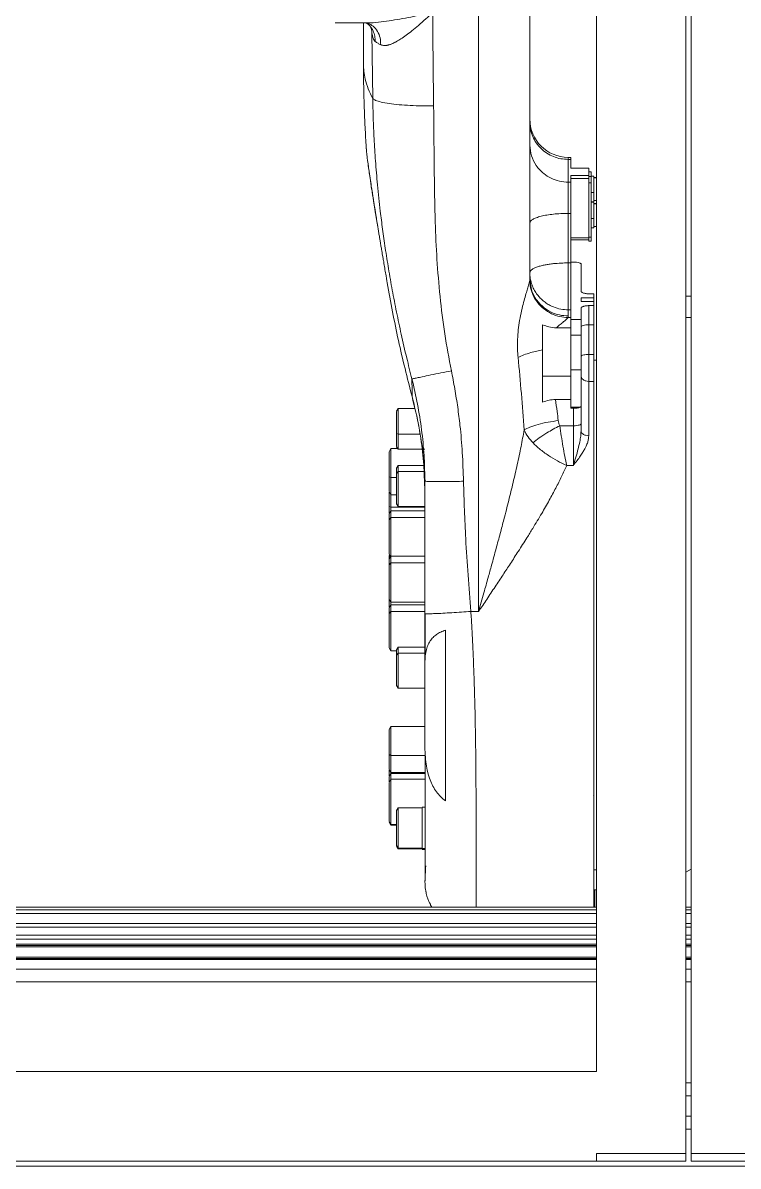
# Model space of a CAD drawing. Header units: millimetres. Extents: x 169 to 14583, y -399 to 10804.
# Drawn here: x 6786.2 to 7065.7, y 1919.8 to 2366.4 of the extents above; entities that cross this region are included whole.
import ezdxf

# ---------------------------------------------------------------- set-up
doc = ezdxf.new("R2010")
doc.units = ezdxf.units.MM
doc.header["$LTSCALE"] = 35

msp = doc.modelspace()

# ---------------------------------------------------------------- linework, layer by layer
at = {"color": 7, "linetype": 'Continuous', "lineweight": 18}
for p, q in [((7045.279, 1924.779), (7045.279, 3231.159)), ((7047.279, 3231.159), (7047.279, 1924.779)), ((7010.279, 1956.779), (7010.279, 2560.469)), ((6908.279, 2366.4), (6921.066, 2366.4)), ((6919.279, 2350.485), (6919.279, 2366.4)), ((6922.367, 2364.381), (6922.61, 2362.549)), ((6922.61, 2362.549), (6922.4, 2364.415)), ((6922.92, 2336.825), (6922.61, 2362.549)), ((6919.31, 2348.388), (6919.279, 2350.485)), ((7000.279, 2313.878), (6999.279, 2313.878)), ((6999.279, 2313.061), (6999.279, 2304.184)), ((6999.279, 2313.061), (7000.279, 2313.061)), ((7000.279, 2313.061), (7000.279, 2309.637)), ((7000.279, 2309.637), (7007.279, 2309.637)), ((7007.279, 2309.637), (7007.279, 2306.847)), ((7007.279, 2306.847), (7000.279, 2306.847)), ((7000.279, 2306.847), (7000.279, 2304.184)), ((7007.279, 2305.626), (7000.279, 2305.626)), ((7008.279, 2308.225), (7007.279, 2308.225)), ((7007.279, 2308.163), (7008.279, 2308.163)), ((7007.279, 2306.847), (7007.279, 2305.626)), ((7007.279, 2306.387), (7008.279, 2306.387)), ((7007.279, 2282.411), (7007.279, 2305.626)), ((7008.279, 2308.163), (7008.279, 2306.387)), ((7009.279, 2306.471), (7008.279, 2306.471)), ((7010.279, 2305.964), (7009.279, 2305.964)), ((7010.279, 2305.824), (7009.279, 2305.824)), ((6999.279, 2304.184), (7000.279, 2304.184)), ((7008.279, 2303.945), (7007.279, 2303.945)), ((7008.279, 2303.945), (7008.279, 2282.665)), ((7009.279, 2300.203), (7008.279, 2300.203)), ((7008.279, 2296.471), (7009.279, 2296.471)), ((7009.279, 2296.314), (7008.279, 2296.314)), ((7009.279, 2296.978), (7010.279, 2296.978)), ((7010.279, 2295.807), (7009.279, 2295.807)), ((6999.279, 2291.974), (6999.279, 2272.628)), ((6999.279, 2291.974), (7000.279, 2291.974)), ((7000.279, 2291.974), (7000.279, 2272.628)), ((7010.279, 2295.667), (7009.279, 2295.667)), ((7008.279, 2290.046), (7009.279, 2290.046)), ((7009.279, 2286.821), (7010.279, 2286.821)), ((7000.279, 2282.411), (7007.279, 2282.411)), ((7007.279, 2282.665), (7008.279, 2282.665)), ((7007.279, 2281.697), (7007.279, 2282.411)), ((7008.279, 2286.314), (7009.279, 2286.314)), ((7007.279, 2281.697), (7000.279, 2281.697)), ((7007.279, 2281.175), (7008.279, 2281.175)), ((7000.279, 2272.628), (6999.279, 2272.628)), ((7000.279, 2272.973), (7001.279, 2272.973)), ((7004.279, 2261.547), (7004.279, 2272.212)), ((6984.341, 2265.097), (6984.276, 2266.278)), ((6984.279, 2266.415), (6984.451, 2265.284)), ((7007.279, 2260.58), (7009.279, 2260.58)), ((7009.279, 2259.022), (7009.279, 2260.58)), ((7009.279, 2259.022), (7004.279, 2259.022)), ((7004.279, 2259.022), (7004.279, 2257.5)), ((7009.279, 2257.5), (7004.279, 2257.5)), ((7009.279, 2255.942), (7007.279, 2255.942)), ((7009.279, 2257.5), (7009.279, 2259.022)), ((7009.279, 2255.942), (7009.279, 2257.5)), ((7045.279, 2259.659), (7047.279, 2259.659)), ((6999.192, 2251.27), (7000.279, 2251.27)), ((6999.279, 2254.314), (6999.279, 2251.905)), ((6999.279, 2254.314), (7000.279, 2254.314)), ((7000.279, 2254.314), (7000.279, 2251.27)), ((7004.279, 2250.524), (7004.279, 2254.975)), ((7045.279, 2251.302), (7047.279, 2251.302)), ((6994.656, 2247.299), (7000.279, 2247.299)), ((7004.279, 2250.524), (7000.279, 2250.524)), ((7000.279, 2247.299), (7000.279, 2228.341)), ((7007.279, 2236.838), (7007.279, 2248.446)), ((7007.279, 2248.446), (7009.279, 2248.446)), ((7009.279, 2236.838), (7009.279, 2248.446)), ((7000.279, 2244.42), (7004.279, 2244.42)), ((7004.279, 2230.878), (7004.279, 2244.42)), ((6989.279, 2238.708), (6989.279, 2218.248)), ((7007.279, 2236.838), (7009.279, 2236.838)), ((7010.279, 2234.659), (7009.279, 2234.659)), ((7004.279, 2230.878), (7000.279, 2230.878)), ((6989.279, 2228.341), (7000.279, 2228.341)), ((7007.279, 2226.349), (7009.279, 2226.349)), ((6932.779, 2215.81), (6932.179, 2214.77)), ((6939.3, 2215.81), (6932.779, 2215.81)), ((6994.317, 2219.26), (7000.279, 2219.26)), ((7000.279, 2219.26), (7000.279, 2215.846)), ((7003.877, 2216.226), (7000.279, 2216.226)), ((7000.279, 2215.846), (7001.279, 2215.846)), ((7001.279, 2215.846), (7001.279, 2209.027)), ((7004.279, 2209.788), (7004.279, 2216.698)), ((6995.993, 2209.027), (7001.279, 2209.027)), ((6932.179, 2206.044), (6932.779, 2205.78)), ((6932.779, 2205.78), (6941.347, 2205.78)), ((6929.979, 2200.078), (6929.279, 2198.866)), ((6932.624, 2200.078), (6929.979, 2200.078)), ((6932.179, 2200.849), (6932.779, 2199.81)), ((6932.779, 2199.81), (6942.153, 2199.81)), ((6942.166, 2199.81), (6943.279, 2199.81)), ((6932.779, 2193.43), (6932.179, 2192.39)), ((6942.833, 2193.43), (6932.779, 2193.43)), ((6998.672, 2193.519), (7001.279, 2193.519)), ((6929.279, 2189.103), (6929.979, 2188.795)), ((6929.979, 2188.795), (6932.179, 2188.795)), ((6932.779, 2191.117), (6932.179, 2190.378)), ((6942.936, 2191.117), (6932.779, 2191.117)), ((6943.279, 2182.971), (6943.12, 2187.978)), ((6943.279, 2187.394), (6943.244, 2188.465)), ((6929.279, 2183.29), (6929.979, 2182.078)), ((6929.979, 2182.078), (6932.179, 2182.078)), ((6929.279, 2177.462), (6929.979, 2177.155)), ((6929.279, 2174.894), (6929.279, 2177.462)), ((6929.979, 2175.762), (6929.279, 2174.55)), ((6929.979, 2177.155), (6943.279, 2177.155)), ((6929.979, 2175.762), (6929.979, 2177.155)), ((6943.279, 2175.762), (6929.979, 2175.762)), ((6932.179, 2178.469), (6932.779, 2177.43)), ((6932.779, 2177.43), (6943.279, 2177.43)), ((6929.979, 2173.16), (6929.279, 2172.298)), ((6943.279, 2173.16), (6929.979, 2173.16)), ((6929.279, 2158.975), (6929.874, 2157.943)), ((6929.279, 2158.287), (6929.676, 2157.599)), ((6929.979, 2158.123), (6929.279, 2156.911)), ((6943.279, 2158.123), (6929.979, 2158.123)), ((6929.979, 2155.521), (6929.279, 2154.659)), ((6943.279, 2155.521), (6929.979, 2155.521)), ((6929.279, 2141.336), (6929.979, 2140.123)), ((6929.979, 2140.123), (6943.279, 2140.123)), ((6929.979, 2139.074), (6929.279, 2137.861)), ((6929.979, 2136.471), (6929.279, 2135.61)), ((6943.279, 2139.074), (6929.979, 2139.074)), ((6943.279, 2136.471), (6929.979, 2136.471)), ((6964.279, 2136.485), (6961.241, 2136.485)), ((6929.279, 2122.286), (6929.979, 2121.074)), ((6932.779, 2122.492), (6932.179, 2121.453)), ((6943.279, 2122.492), (6932.779, 2122.492)), ((6929.979, 2121.074), (6932.179, 2121.074)), ((6932.779, 2120.179), (6932.179, 2119.44)), ((6943.279, 2120.179), (6932.779, 2120.179)), ((6932.179, 2107.531), (6932.779, 2106.492)), ((6932.779, 2106.492), (6943.279, 2106.492)), ((6929.979, 2091.544), (6929.279, 2090.332)), ((6943.279, 2091.544), (6929.979, 2091.544)), ((6929.279, 2080.569), (6929.979, 2080.261)), ((6929.979, 2080.261), (6943.279, 2080.261)), ((6929.279, 2074.757), (6929.979, 2073.544)), ((6929.979, 2073.154), (6929.279, 2071.943)), ((6929.979, 2073.544), (6943.279, 2073.544)), ((6929.979, 2073.154), (6929.979, 2073.544)), ((6943.279, 2073.154), (6929.979, 2073.154)), ((6929.979, 2070.915), (6929.279, 2069.705)), ((6943.279, 2070.915), (6929.979, 2070.915)), ((7009.279, 2064.443), (7009.092, 2064.364)), ((6932.779, 2059.76), (6932.179, 2058.722)), ((6942.179, 2059.76), (6932.779, 2059.76)), ((6943.279, 2060.01), (6942.179, 2060.01)), ((6929.979, 2053.246), (6929.279, 2054.416)), ((6929.279, 2054.149), (6929.979, 2052.938)), ((6932.179, 2053.246), (6929.979, 2053.246)), ((6929.979, 2052.938), (6932.179, 2052.938)), ((6932.779, 2044.054), (6932.179, 2045.056)), ((6932.179, 2044.818), (6932.779, 2043.78)), ((6942.179, 2044.054), (6932.779, 2044.054)), ((6932.779, 2043.876), (6932.779, 2044.054)), ((6932.779, 2043.78), (6942.179, 2043.78)), ((6942.179, 2043.813), (6943.279, 2043.813)), ((6942.179, 2043.531), (6943.279, 2043.531)), ((6943.279, 2039.552), (6943.279, 2039.526)), ((7010.279, 2035.537), (7009.279, 2035.537)), ((7045.279, 2034.675), (7047.279, 2035.828)), ((6943.784, 2026.499), (6943.829, 2026.351)), ((7009.279, 2027.659), (7010.279, 2027.659)), ((7009.684, 2027.659), (7009.684, 2020.959)), ((7010.279, 2020.959), (6577.279, 2020.959)), ((7010.279, 2019.959), (6577.279, 2019.959)), ((6945.978, 2020.959), (6945.365, 2022.043)), ((7047.279, 2020.959), (7045.279, 2020.959)), ((7047.279, 2019.959), (7045.279, 2019.959)), ((7010.279, 2018.459), (6577.279, 2018.459)), ((7010.279, 2014.608), (6577.279, 2014.608)), ((7047.279, 2018.459), (7045.279, 2018.459)), ((7047.279, 2014.608), (7045.279, 2014.608)), ((7010.279, 2013.134), (6577.279, 2013.134)), ((7010.279, 2009.959), (6577.279, 2009.959)), ((7047.279, 2013.134), (7045.279, 2013.134)), ((7047.279, 2009.959), (7045.279, 2009.959)), ((7010.279, 2008.459), (6577.279, 2008.459)), ((7010.279, 2006.459), (6577.279, 2006.459)), ((7010.279, 2005.959), (6577.279, 2005.959)), ((7010.279, 2005.499), (6577.279, 2005.499)), ((7047.279, 2008.459), (7045.279, 2008.459)), ((7047.279, 2006.459), (7045.279, 2006.459)), ((7047.279, 2005.959), (7045.279, 2005.959)), ((7047.279, 2005.499), (7045.279, 2005.499)), ((7010.279, 2001.419), (6577.279, 2001.419)), ((7010.279, 2000.959), (6577.279, 2000.959)), ((7047.279, 2001.419), (7045.279, 2001.419)), ((7047.279, 2000.959), (7045.279, 2000.959)), ((7010.279, 2000.459), (6577.279, 2000.459)), ((6577.279, 1996.779), (7010.279, 1996.779)), ((7047.279, 2000.459), (7045.279, 2000.459)), ((7045.279, 1996.779), (7047.279, 1996.779)), ((6577.279, 1991.779), (7010.279, 1991.779)), ((7045.279, 1991.779), (7047.279, 1991.779)), ((6577.279, 1956.779), (7010.279, 1956.779)), ((7045.279, 1952.279), (7047.279, 1952.279)), ((7045.279, 1947.279), (7047.279, 1947.279)), ((7045.279, 1939.279), (7047.279, 1939.279)), ((7045.279, 1934.279), (7047.279, 1934.279)), ((6577.279, 1921.779), (7010.279, 1921.779)), ((7045.279, 1924.779), (7010.279, 1924.779)), ((7010.279, 1924.779), (7010.279, 1921.779)), ((7010.279, 1921.779), (7045.279, 1921.779)), ((7045.279, 1921.779), (7045.279, 1924.779)), ((7082.279, 1924.779), (7047.279, 1924.779)), ((7047.279, 1924.779), (7047.279, 1921.779)), ((7047.279, 1921.779), (7082.279, 1921.779)), ((6541.279, 1919.779), (7551.279, 1919.779))]:
    msp.add_line(p, q, dxfattribs=at)
msp.add_arc((6999.279, 2328.879), 15, 180, 270, dxfattribs=at)
for points in [[(6964.279, 2394.018), (6964.279, 2383.442), (6964.279, 2362.29), (6964.279, 2330.315), (6964.279, 2298.201), (6964.279, 2265.962), (6964.279, 2233.636), (6964.279, 2201.258), (6964.279, 2168.858), (6964.279, 2147.276), (6964.279, 2136.485)], [(6984.279, 2327.571), (6984.334, 2326.621), (6984.446, 2324.722), (6985.338, 2321.983), (6986.724, 2319.458), (6988.604, 2317.246), (6990.891, 2315.427), (6993.501, 2314.086), (6996.333, 2313.223), (6998.297, 2313.115), (6999.279, 2313.061)], [(6984.279, 2288.169), (6984.334, 2288.418), (6984.446, 2288.916), (6985.338, 2289.635), (6986.724, 2290.297), (6988.604, 2290.877), (6990.891, 2291.354), (6993.501, 2291.705), (6996.333, 2291.932), (6998.297, 2291.96), (6999.279, 2291.974)], [(7007.279, 2248.446), (7007.279, 2249.08), (7007.279, 2250.349), (7007.279, 2252.298), (7007.279, 2254.205), (7007.279, 2255.363), (7007.279, 2255.942)], [(7004.279, 2247.685), (7004.324, 2247.785), (7004.414, 2247.984), (7005.108, 2248.236), (7006.099, 2248.412), (7006.886, 2248.434), (7007.279, 2248.446)], [(7007.279, 2226.349), (7007.279, 2227.009), (7007.279, 2228.331), (7007.279, 2231.005), (7007.279, 2233.929), (7007.279, 2235.868), (7007.279, 2236.838)], [(7004.279, 2228.735), (7004.324, 2228.422), (7004.414, 2227.797), (7005.108, 2227.008), (7006.099, 2226.456), (7006.886, 2226.384), (7007.279, 2226.349)], [(7007.279, 2205.147), (7007.279, 2207.739), (7007.279, 2212.924), (7007.279, 2220.024), (7007.279, 2224.24), (7007.279, 2226.349)], [(7001.279, 2209.027), (7001.279, 2207.708), (7001.279, 2205.071), (7001.279, 2201.022), (7001.279, 2197.077), (7001.279, 2194.705), (7001.279, 2193.519)]]:
    msp.add_open_spline(points, degree=3, dxfattribs=at)
for points, knots in [([(6984.279, 2387.785), (6984.279, 2377.419), (6984.279, 2355.483), (6984.279, 2324.206), (6984.279, 2294.109), (6984.279, 2275.647), (6984.279, 2266.415)], [0, 0, 0, 0, 0.258374, 0.5467547, 0.7733512, 1, 1, 1, 1]), ([(6946.307, 2370.452), (6943.455, 2369.848), (6937.785, 2368.646), (6930.693, 2367.356), (6925.151, 2366.673), (6922.106, 2366.338), (6920.563, 2366.419), (6920.309, 2366.433)], [0, 0, 0, 0, 0.3253965, 0.6468134, 0.8110418, 0.9688257, 1, 1, 1, 1]), ([(6926.023, 2357.873), (6926.243, 2357.786), (6926.698, 2357.608), (6927.494, 2357.528), (6928.184, 2357.581), (6928.739, 2357.686), (6929.124, 2357.779), (6929.569, 2357.911), (6930.353, 2358.189), (6931.147, 2358.548), (6931.81, 2358.896), (6932.019, 2359.01), (6932.102, 2359.056), (6932.729, 2359.404), (6933.999, 2360.183), (6935.994, 2361.588), (6938.269, 2363.352), (6940.821, 2365.489), (6943.542, 2367.898), (6945.399, 2369.614), (6946.307, 2370.452)], [0, 0, 0, 0, 0.04197604, 0.08684351, 0.13779125, 0.15511901, 0.17525073, 0.19819458, 0.22396555, 0.29500528, 0.31656295, 0.32166648, 0.32572648, 0.32874192, 0.41354875, 0.50998901, 0.61498373, 0.73752845, 0.87177929, 1, 1, 1, 1]), ([(6946.702, 2333.996), (6946.614, 2340.816), (6946.458, 2352.996), (6946.353, 2365.118), (6946.307, 2370.452)], [0, 0, 0, 0, 0.5599843, 1, 1, 1, 1]), ([(6926.023, 2357.873), (6925.984, 2358.78), (6925.904, 2360.668), (6924.851, 2363.23), (6923.224, 2365.095), (6921.596, 2366.131), (6920.587, 2366.331), (6920.242, 2366.4)], [0, 0, 0, 0, 0.2214943, 0.4607386, 0.7079824, 0.9004258, 1, 1, 1, 1]), ([(6920.289, 2366.39), (6920.351, 2366.395), (6920.433, 2366.402), (6920.742, 2366.308), (6920.819, 2366.284)], [0, 0, 0, 0, 0.7506924, 1, 1, 1, 1]), ([(6920.501, 2366.307), (6920.963, 2365.96), (6922.016, 2365.169), (6923.06, 2363.369), (6923.779, 2361.312), (6923.84, 2359.863), (6923.869, 2359.163)], [0, 0, 0, 0, 0.2149806, 0.4898937, 0.753513, 1, 1, 1, 1]), ([(6920.627, 2366.306), (6920.869, 2366.109), (6921.469, 2365.623), (6922.038, 2364.845), (6922.342, 2364.301), (6922.374, 2364.368), (6922.384, 2364.39)], [0, 0, 0, 0, 0.2208454, 0.5457093, 0.8504607, 1, 1, 1, 1]), ([(6922.61, 2362.549), (6922.736, 2361.734), (6922.974, 2360.198), (6923.583, 2359.494), (6923.869, 2359.163)], [0, 0, 0, 0, 0.5300615, 1, 1, 1, 1]), ([(6923.869, 2359.163), (6924.21, 2358.914), (6924.818, 2358.469), (6925.654, 2358.055), (6926.023, 2357.873)], [0, 0, 0, 0, 0.5599836, 1, 1, 1, 1]), ([(6922.92, 2336.825), (6922.296, 2338.094), (6921.046, 2340.632), (6919.985, 2344.186), (6919.38, 2347.471), (6919.312, 2349.48), (6919.279, 2350.485)], [0, 0, 0, 0, 0.2799972, 0.5599944, 0.7799972, 1, 1, 1, 1]), ([(6919.282, 2348.68), (6919.293, 2347.05), (6919.313, 2343.982), (6919.403, 2339.407), (6919.52, 2335.195), (6919.657, 2331.254), (6919.815, 2327.497), (6920.011, 2323.578), (6920.211, 2320.067), (6920.362, 2317.86), (6920.419, 2317.039)], [0, 0, 0, 0, 0.1585838, 0.2985689, 0.4347394, 0.5519918, 0.667997, 0.7914632, 0.9224007, 1, 1, 1, 1]), ([(6946.702, 2333.996), (6945.181, 2333.989), (6942.057, 2333.974), (6937.451, 2334.13), (6933.078, 2334.426), (6929.176, 2334.875), (6926.065, 2335.451), (6923.855, 2336.112), (6923.226, 2336.592), (6922.92, 2336.825)], [0, 0, 0, 0, 0.1324018, 0.2719636, 0.4163073, 0.5624962, 0.7141487, 0.8609177, 1, 1, 1, 1]), ([(6938.217, 2227.287), (6937.529, 2230.018), (6936.068, 2235.821), (6934.067, 2244.546), (6932.19, 2253.393), (6930.532, 2261.95), (6929.066, 2270.277), (6927.805, 2278.225), (6926.745, 2285.699), (6925.707, 2293.929), (6924.76, 2302.814), (6923.964, 2312.276), (6923.42, 2320.993), (6923.066, 2329.106), (6922.968, 2334.305), (6922.92, 2336.825)], [0, 0, 0, 0, 0.0760812, 0.1616656, 0.2418431, 0.3204312, 0.3971445, 0.4702849, 0.5378442, 0.6010999, 0.6944379, 0.7793906, 0.8580519, 0.9312057, 1, 1, 1, 1]), ([(6953.624, 2230.479), (6952.719, 2235.296), (6950.913, 2244.92), (6949.123, 2259.47), (6947.915, 2274.024), (6947.139, 2291.322), (6946.89, 2311.334), (6946.765, 2326.445), (6946.702, 2333.996)], [0, 0, 0, 0, 0.1408703, 0.2814263, 0.4216432, 0.5615384, 0.7808991, 1, 1, 1, 1]), ([(6984.279, 2318.693), (6984.404, 2317.275), (6984.654, 2314.439), (6986.62, 2310.549), (6989.366, 2307.575), (6992.55, 2305.591), (6995.823, 2304.407), (6998.127, 2304.258), (6999.279, 2304.184)], [0, 0, 0, 0, 0.1865539, 0.3731079, 0.5596618, 0.7064412, 0.8532206, 1, 1, 1, 1]), ([(6928.562, 2264.835), (6928.543, 2264.942), (6928.498, 2265.206), (6928.418, 2265.679), (6928.32, 2266.253), (6928.206, 2266.926), (6928.063, 2267.766), (6927.887, 2268.803), (6927.686, 2269.99), (6927.481, 2271.203), (6927.276, 2272.415), (6927.112, 2273.382), (6926.935, 2274.432), (6926.695, 2275.86), (6926.382, 2277.722), (6926.081, 2279.517), (6925.863, 2280.816), (6925.732, 2281.605), (6925.592, 2282.439), (6925.4, 2283.595), (6925.127, 2285.237), (6924.842, 2286.961), (6924.569, 2288.616), (6924.309, 2290.201), (6924.048, 2291.803), (6923.786, 2293.412), (6923.528, 2295.016), (6923.285, 2296.528), (6922.928, 2298.774), (6922.479, 2301.639), (6921.976, 2304.936), (6921.546, 2307.853), (6921.133, 2310.787), (6920.769, 2313.58), (6920.485, 2316.085), (6920.405, 2317.203), (6920.365, 2317.758)], [0, 0, 0, 0, 0.0045987, 0.0113405, 0.0203183, 0.0292363, 0.0401752, 0.0563152, 0.0736545, 0.090981, 0.1082952, 0.1255967, 0.1325324, 0.1534915, 0.1871171, 0.213174, 0.2318166, 0.2441724, 0.2479924, 0.2687632, 0.2955952, 0.3217165, 0.3471268, 0.3718262, 0.3958145, 0.423173, 0.4495433, 0.4749254, 0.4993188, 0.5652341, 0.6290112, 0.6906477, 0.7501407, 0.8347459, 0.9180347, 1, 1, 1, 1]), ([(6999.279, 2313.786), (6999.279, 2313.81), (6999.279, 2313.931), (6999.279, 2313.447), (6999.279, 2313.061)], [0, 0, 0, 0, 0.20408825, 1, 1, 1, 1]), ([(7000.279, 2313.819), (7000.279, 2313.837), (7000.279, 2314.021), (7000.279, 2313.517), (7000.279, 2313.061)], [0, 0, 0, 0, 0.0953519, 1, 1, 1, 1]), ([(6920.858, 2312.951), (6920.873, 2312.818), (6920.968, 2311.982), (6921.257, 2309.866), (6921.714, 2306.633), (6922.312, 2302.656), (6923.041, 2297.988), (6923.914, 2292.579), (6924.607, 2288.352), (6925.016, 2285.908), (6925.07, 2285.583)], [0, 0, 0, 0, 0.0254878, 0.1591002, 0.3024522, 0.4554925, 0.6181643, 0.7904077, 0.9721635, 1, 1, 1, 1]), ([(7008.279, 2306.387), (7008.279, 2306.347), (7008.279, 2306.269), (7008.279, 2305.986), (7008.279, 2305.471), (7008.279, 2304.846), (7008.279, 2304.323), (7008.279, 2304.072), (7008.279, 2303.945)], [0, 0, 0, 0, 0.1244864, 0.246139, 0.5005098, 0.754359, 0.8757743, 1, 1, 1, 1]), ([(7009.279, 2306.381), (7009.279, 2306.385), (7009.279, 2306.395), (7009.279, 2305.532), (7009.279, 2304.069), (7009.279, 2302.156), (7009.279, 2300.854), (7009.279, 2300.203)], [0, 0, 0, 0, 0.1403358, 0.3552569, 0.5701692, 0.7850899, 1, 1, 1, 1]), ([(6999.279, 2304.184), (6999.279, 2303.855), (6999.279, 2303.198), (6999.279, 2301.249), (6999.279, 2298.644), (6999.279, 2295.404), (6999.279, 2293.117), (6999.279, 2291.974)], [0, 0, 0, 0, 0.1867813, 0.3735626, 0.560344, 0.780172, 1, 1, 1, 1]), ([(7000.279, 2304.184), (7000.279, 2303.983), (7000.279, 2303.579), (7000.279, 2302.515), (7000.279, 2301.186), (7000.279, 2299.589), (7000.279, 2297.8), (7000.279, 2295.878), (7000.279, 2293.899), (7000.279, 2292.614), (7000.279, 2291.974)], [0, 0, 0, 0, 0.1243496, 0.249995, 0.375593, 0.4999931, 0.624331, 0.7499355, 0.87555, 1, 1, 1, 1]), ([(7009.279, 2300.203), (7009.279, 2299.587), (7009.279, 2298.357), (7009.279, 2297.074), (7009.279, 2296.448), (7009.279, 2296.538), (7009.279, 2296.561)], [0, 0, 0, 0, 0.2989373, 0.5975574, 0.8963282, 1, 1, 1, 1]), ([(7009.279, 2296.225), (7009.279, 2296.229), (7009.279, 2296.238), (7009.279, 2295.375), (7009.279, 2293.913), (7009.279, 2292), (7009.279, 2290.697), (7009.279, 2290.046)], [0, 0, 0, 0, 0.1403358, 0.3552569, 0.5701692, 0.7850899, 1, 1, 1, 1]), ([(7009.279, 2290.046), (7009.279, 2289.431), (7009.279, 2288.2), (7009.279, 2286.917), (7009.279, 2286.292), (7009.279, 2286.381), (7009.279, 2286.404)], [0, 0, 0, 0, 0.29893729, 0.59755742, 0.89632815, 1, 1, 1, 1]), ([(7008.279, 2282.665), (7008.279, 2282.541), (7008.279, 2282.297), (7008.279, 2281.854), (7008.279, 2281.427), (7008.279, 2281.188), (7008.279, 2281.16), (7008.279, 2281.211), (7008.279, 2281.237)], [0, 0, 0, 0, 0.1244864, 0.246139, 0.5005098, 0.754359, 0.8757743, 1, 1, 1, 1]), ([(7007.279, 2281.188), (7007.279, 2281.201), (7007.279, 2281.232), (7007.279, 2281.424), (7007.279, 2281.652), (7007.279, 2281.765)], [0, 0, 0, 0, 0.2865034, 0.6461603, 1, 1, 1, 1]), ([(6999.279, 2272.628), (6998.314, 2272.616), (6996.363, 2272.592), (6993.861, 2272.389), (6991.812, 2272.136), (6990.16, 2271.858), (6988.891, 2271.579), (6987.932, 2271.316), (6987.233, 2271.095), (6986.565, 2270.848), (6985.947, 2270.576), (6985.373, 2270.267), (6984.84, 2269.878), (6984.382, 2269.392), (6984.315, 2269.026), (6984.279, 2268.824)], [0, 0, 0, 0, 0.1226868, 0.2482634, 0.3306157, 0.4127062, 0.4998427, 0.5444728, 0.5917606, 0.641761, 0.6945025, 0.7499871, 0.8143067, 0.8976394, 1, 1, 1, 1]), ([(6999.279, 2272.628), (6999.279, 2271.178), (6999.279, 2268.279), (6999.279, 2263.89), (6999.279, 2260.22), (6999.279, 2257.428), (6999.279, 2255.414), (6999.279, 2254.681), (6999.279, 2254.314)], [0, 0, 0, 0, 0.18655394, 0.37310788, 0.55966182, 0.70644121, 0.85322061, 1, 1, 1, 1]), ([(7000.279, 2254.314), (7000.279, 2254.807), (7000.279, 2255.792), (7000.279, 2258.714), (7000.279, 2262.151), (7000.279, 2265.751), (7000.279, 2269.227), (7000.279, 2271.494), (7000.279, 2272.628)], [0, 0, 0, 0, 0.1865539, 0.3731079, 0.5596618, 0.7064412, 0.8532206, 1, 1, 1, 1]), ([(7001.279, 2272.973), (7001.719, 2272.958), (7002.599, 2272.93), (7003.585, 2272.726), (7004.174, 2272.475), (7004.244, 2272.299), (7004.279, 2272.212)], [0, 0, 0, 0, 0.279619, 0.5592379, 0.779619, 1, 1, 1, 1]), ([(6938.274, 2220.432), (6936.413, 2227.713), (6932.654, 2242.415), (6929.934, 2257.315), (6928.562, 2264.835)], [0, 0, 0, 0, 0.4952866, 1, 1, 1, 1]), ([(6984.229, 2265.866), (6984.157, 2265.54), (6984.043, 2265.018), (6983.75, 2263.954), (6983.406, 2262.742), (6982.894, 2260.994), (6982.202, 2258.562), (6981.403, 2255.539), (6980.614, 2252.076), (6979.969, 2248.382), (6979.609, 2245.153), (6979.456, 2242.434), (6979.431, 2240.198), (6979.499, 2237.967), (6979.625, 2236.495), (6979.688, 2235.757)], [0, 0, 0, 0, 0.0663173, 0.106046, 0.1490876, 0.2202221, 0.3045722, 0.4020964, 0.5157907, 0.6280963, 0.7365418, 0.8025076, 0.8681992, 0.9339268, 1, 1, 1, 1]), ([(6984.279, 2266.415), (6984.276, 2266.312), (6984.271, 2266.129), (6984.242, 2265.946), (6984.229, 2265.866)], [0, 0, 0, 0, 0.55998537, 1, 1, 1, 1]), ([(6984.229, 2265.866), (6984.302, 2264.879), (6984.452, 2262.843), (6985.526, 2259.84), (6987.27, 2257.012), (6989.708, 2254.551), (6992.667, 2252.699), (6995.906, 2251.527), (6998.12, 2251.354), (6999.192, 2251.27)], [0, 0, 0, 0, 0.130864, 0.2701652, 0.4152216, 0.5625662, 0.7152049, 0.8620894, 1, 1, 1, 1]), ([(6984.279, 2268.824), (6984.297, 2268.269), (6984.329, 2267.319), (6984.57, 2265.883), (6984.91, 2264.578), (6985.486, 2263.034), (6986.308, 2261.447), (6987.42, 2259.877), (6988.711, 2258.469), (6990.178, 2257.235), (6991.822, 2256.188), (6993.861, 2255.229), (6996.347, 2254.472), (6998.31, 2254.366), (6999.279, 2254.314)], [0, 0, 0, 0, 0.0730151, 0.1250541, 0.1912879, 0.2501118, 0.341009, 0.4243111, 0.5001475, 0.5882505, 0.6713549, 0.7501848, 0.8767894, 1, 1, 1, 1]), ([(6984.451, 2265.284), (6984.552, 2264.25), (6984.791, 2261.801), (6986.632, 2258.273), (6989.364, 2255.296), (6992.551, 2253.313), (6995.823, 2252.128), (6998.127, 2251.98), (6999.279, 2251.905)], [0, 0, 0, 0, 0.14345319, 0.33989176, 0.53633033, 0.69088689, 0.84544344, 1, 1, 1, 1]), ([(7004.279, 2261.547), (7004.335, 2261.412), (7004.426, 2261.194), (7004.927, 2260.951), (7005.371, 2260.81), (7005.809, 2260.706), (7006.303, 2260.632), (7006.792, 2260.587), (7007.119, 2260.582), (7007.279, 2260.58)], [0, 0, 0, 0, 0.300228, 0.4840734, 0.5866727, 0.7108919, 0.8156023, 0.9102911, 1, 1, 1, 1]), ([(7007.279, 2255.942), (7007.116, 2255.94), (7006.789, 2255.936), (7006.305, 2255.897), (7005.814, 2255.816), (7005.375, 2255.715), (7004.927, 2255.561), (7004.426, 2255.332), (7004.335, 2255.112), (7004.279, 2254.975)], [0, 0, 0, 0, 0.09142137, 0.18382285, 0.28584714, 0.41350881, 0.51610228, 0.69986497, 1, 1, 1, 1]), ([(7009.279, 2248.446), (7009.279, 2249.157), (7009.279, 2250.578), (7009.279, 2253.193), (7009.279, 2254.9), (7009.279, 2255.942)], [0, 0, 0, 0, 0.280356, 0.5607119, 1, 1, 1, 1]), ([(6999.192, 2251.27), (6999.012, 2251.068), (6998.644, 2250.653), (6997.48, 2249.693), (6996.126, 2248.594), (6995.146, 2247.732), (6994.656, 2247.299)], [0, 0, 0, 0, 0.2363983, 0.4849581, 0.7419892, 1, 1, 1, 1]), ([(6999.279, 2251.905), (6999.274, 2251.787), (6999.266, 2251.575), (6999.214, 2251.363), (6999.192, 2251.27)], [0, 0, 0, 0, 0.55999107, 1, 1, 1, 1]), ([(7000.279, 2251.27), (7000.279, 2250.86), (7000.279, 2250.04), (7000.279, 2248.213), (7000.279, 2247.299)], [0, 0, 0, 0, 0.4998689, 1, 1, 1, 1]), ([(6994.656, 2247.299), (6993.647, 2247.345), (6991.777, 2247.429), (6990.067, 2248.161), (6989.279, 2248.498)], [0, 0, 0, 0, 0.53913662, 1, 1, 1, 1]), ([(6989.279, 2248.498), (6989.279, 2247.811), (6989.279, 2246.588), (6989.279, 2244.928), (6989.279, 2243.595), (6989.279, 2241.574), (6989.279, 2239.952), (6989.279, 2238.708)], [0, 0, 0, 0, 0.2213179, 0.3940191, 0.5122649, 0.6260161, 1, 1, 1, 1]), ([(7004.279, 2244.42), (7004.279, 2245.153), (7004.279, 2246.62), (7004.279, 2248.55), (7004.279, 2249.917), (7004.279, 2250.322), (7004.279, 2250.524)], [0, 0, 0, 0, 0.27961896, 0.55923792, 0.77961896, 1, 1, 1, 1]), ([(6979.688, 2235.757), (6980.42, 2236.083), (6981.874, 2236.731), (6984.432, 2237.552), (6986.922, 2238.216), (6988.504, 2238.546), (6989.279, 2238.708)], [0, 0, 0, 0, 0.2882348, 0.5732704, 0.7909231, 1, 1, 1, 1]), ([(6979.688, 2235.757), (6980.132, 2231.034), (6981.019, 2221.591), (6981.71, 2212.118), (6982.056, 2207.384)], [0, 0, 0, 0, 0.5001933, 1, 1, 1, 1]), ([(7004.279, 2236.077), (7004.335, 2236.189), (7004.448, 2236.412), (7005.252, 2236.662), (7006.241, 2236.812), (7006.933, 2236.829), (7007.279, 2236.838)], [0, 0, 0, 0, 0.279619, 0.5592379, 0.779619, 1, 1, 1, 1]), ([(7009.279, 2236.838), (7009.279, 2235.869), (7009.279, 2233.929), (7009.279, 2231.005), (7009.279, 2228.334), (7009.279, 2227.01), (7009.279, 2226.349)], [0, 0, 0, 0, 0.24999094, 0.49999589, 0.74992681, 1, 1, 1, 1]), ([(6953.624, 2230.479), (6952.256, 2230.204), (6949.447, 2229.64), (6945.487, 2228.833), (6942.33, 2228.181), (6940.149, 2227.721), (6938.778, 2227.423), (6938.4, 2227.332), (6938.217, 2227.287)], [0, 0, 0, 0, 0.1820779, 0.3739427, 0.5688276, 0.7193996, 0.8639621, 1, 1, 1, 1]), ([(6958.337, 2187.328), (6958.231, 2191.064), (6958.023, 2198.346), (6957.167, 2207.983), (6956.12, 2216.281), (6955.006, 2223.403), (6954.082, 2228.134), (6953.624, 2230.479)], [0, 0, 0, 0, 0.2578265, 0.5024614, 0.6671512, 0.8350214, 1, 1, 1, 1]), ([(7004.279, 2216.698), (7004.279, 2217.178), (7004.279, 2218.139), (7004.279, 2220.5), (7004.279, 2223.494), (7004.279, 2227.098), (7004.279, 2229.618), (7004.279, 2230.878)], [0, 0, 0, 0, 0.1867637, 0.3735275, 0.5602912, 0.7801456, 1, 1, 1, 1]), ([(6938.217, 2227.287), (6938.229, 2225.991), (6938.252, 2223.398), (6938.267, 2221.421), (6938.274, 2220.432)], [0, 0, 0, 0, 0.4999181, 1, 1, 1, 1]), ([(6943.244, 2188.465), (6943.185, 2191.458), (6943.06, 2197.807), (6942.06, 2207.477), (6940.504, 2217.451), (6938.98, 2224.006), (6938.217, 2227.287)], [0, 0, 0, 0, 0.2288037, 0.4853865, 0.7424221, 1, 1, 1, 1]), ([(7000.279, 2228.341), (7000.279, 2227.575), (7000.279, 2226.037), (7000.279, 2223.671), (7000.279, 2221.356), (7000.279, 2219.956), (7000.279, 2219.26)], [0, 0, 0, 0, 0.2487255, 0.499896, 0.7511172, 1, 1, 1, 1]), ([(7009.279, 2226.349), (7009.279, 2224.007), (7009.279, 2219.318), (7009.279, 2211.285), (7009.279, 2202.618), (7009.279, 2193.314), (7009.279, 2183.47), (7009.279, 2173.157), (7009.279, 2162.481), (7009.279, 2151.535), (7009.279, 2140.41), (7009.279, 2129.194), (7009.279, 2117.992), (7009.279, 2106.911), (7009.279, 2096.04), (7009.279, 2085.466), (7009.279, 2075.284), (7009.279, 2065.597), (7009.279, 2056.478), (7009.279, 2048.005), (7009.279, 2040.251), (7009.279, 2033.278), (7009.279, 2027.228), (7009.279, 2023.116), (7009.279, 2021.343), (7009.279, 2020.959)], [0, 0, 0, 0, 0.0448393, 0.089781, 0.1347188, 0.1795605, 0.2243979, 0.2693407, 0.3142791, 0.359121, 0.4039584, 0.4489012, 0.4938396, 0.5386814, 0.5835189, 0.6284617, 0.6734001, 0.7182419, 0.7630794, 0.8080221, 0.8529606, 0.8978024, 0.9426398, 0.9875826, 1, 1, 1, 1]), ([(6938.258, 2220.456), (6939.251, 2216.333), (6941.236, 2208.092), (6942.792, 2197.197), (6942.999, 2190.467), (6943.076, 2187.977)], [0, 0, 0, 0, 0.3867035, 0.773038, 1, 1, 1, 1]), ([(6943.279, 2182.971), (6943.201, 2186.507), (6943.045, 2193.582), (6941.877, 2203.376), (6940.298, 2212.34), (6938.949, 2217.734), (6938.274, 2220.432)], [0, 0, 0, 0, 0.2797381, 0.5596417, 0.7797363, 1, 1, 1, 1]), ([(6932.779, 2205.78), (6932.779, 2206.823), (6932.779, 2208.908), (6932.779, 2211.964), (6932.779, 2214.316), (6932.779, 2215.683), (6932.779, 2215.673), (6932.779, 2215.67)], [0, 0, 0, 0, 0.2151356, 0.4302712, 0.6454068, 0.8605424, 1, 1, 1, 1]), ([(6989.279, 2218.248), (6990.104, 2218.54), (6991.716, 2219.11), (6993.464, 2219.211), (6994.317, 2219.26)], [0, 0, 0, 0, 0.5120136, 1, 1, 1, 1]), ([(6994.317, 2219.26), (6994.525, 2217.722), (6994.896, 2214.979), (6995.238, 2212.231), (6995.388, 2211.023)], [0, 0, 0, 0, 0.5602247, 1, 1, 1, 1]), ([(7001.279, 2215.846), (7001.539, 2215.851), (7002.063, 2215.861), (7002.79, 2215.943), (7003.435, 2216.062), (7003.73, 2216.172), (7003.877, 2216.226)], [0, 0, 0, 0, 0.2481459, 0.5006167, 0.752409, 1, 1, 1, 1]), ([(7004.279, 2216.698), (7004.262, 2216.606), (7004.228, 2216.419), (7003.996, 2216.291), (7003.877, 2216.226)], [0, 0, 0, 0, 0.4888164, 1, 1, 1, 1]), ([(6932.179, 2206.044), (6932.179, 2206.951), (6932.179, 2208.764), (6932.179, 2211.427), (6932.179, 2213.463), (6932.179, 2214.664), (6932.179, 2214.651), (6932.179, 2214.645)], [0, 0, 0, 0, 0.2150999, 0.4300357, 0.6450495, 0.8600568, 1, 1, 1, 1]), ([(6995.388, 2211.023), (6994.038, 2210.841), (6991.285, 2210.469), (6987.455, 2209.581), (6984.174, 2208.529), (6982.753, 2207.761), (6982.056, 2207.384)], [0, 0, 0, 0, 0.2451369, 0.4999999, 0.7548629, 1, 1, 1, 1]), ([(6995.993, 2209.027), (6995.834, 2209.378), (6995.544, 2210.019), (6995.437, 2210.71), (6995.388, 2211.023)], [0, 0, 0, 0, 0.54786759, 1, 1, 1, 1]), ([(6982.056, 2207.384), (6981.664, 2205.232), (6980.848, 2200.741), (6979.386, 2193.879), (6977.772, 2186.855), (6976.018, 2179.705), (6974.321, 2173.094), (6972.662, 2166.813), (6971.052, 2160.844), (6969.475, 2155.102), (6967.88, 2149.346), (6966.202, 2143.338), (6964.959, 2138.909), (6964.279, 2136.485)], [0, 0, 0, 0, 0.0921851, 0.1924025, 0.2922237, 0.390522, 0.4953677, 0.5718453, 0.655783, 0.7471802, 0.8138466, 0.8981199, 1, 1, 1, 1]), ([(6982.056, 2207.384), (6982.513, 2206.472), (6983.387, 2204.727), (6984.828, 2203.124), (6985.515, 2202.359)], [0, 0, 0, 0, 0.5228191, 1, 1, 1, 1]), ([(6985.515, 2202.359), (6986.281, 2202.979), (6987.822, 2204.228), (6990.63, 2206.067), (6993.397, 2207.693), (6995.138, 2208.587), (6995.993, 2209.027)], [0, 0, 0, 0, 0.2816188, 0.5666422, 0.7871762, 1, 1, 1, 1]), ([(6998.672, 2193.519), (6998.425, 2194.699), (6997.93, 2197.061), (6997.214, 2200.995), (6996.547, 2205.047), (6996.178, 2207.699), (6995.993, 2209.027)], [0, 0, 0, 0, 0.2496277, 0.4994402, 0.749535, 1, 1, 1, 1]), ([(7001.279, 2209.027), (7001.719, 2209.041), (7002.599, 2209.07), (7003.585, 2209.274), (7004.174, 2209.524), (7004.244, 2209.7), (7004.279, 2209.788)], [0, 0, 0, 0, 0.279619, 0.5592379, 0.779619, 1, 1, 1, 1]), ([(7001.279, 2193.519), (7001.608, 2194.58), (7002.257, 2196.67), (7003.12, 2199.768), (7003.761, 2202.544), (7004.185, 2204.89), (7004.249, 2206.334), (7004.279, 2207.003)], [0, 0, 0, 0, 0.252881, 0.4982824, 0.6946358, 0.8585074, 1, 1, 1, 1]), ([(7004.279, 2207.003), (7004.279, 2207.527), (7004.279, 2208.464), (7004.279, 2209.383), (7004.279, 2209.788)], [0, 0, 0, 0, 0.5599812, 1, 1, 1, 1]), ([(7007.279, 2205.147), (7006.854, 2205.18), (7005.969, 2205.248), (7004.963, 2205.75), (7004.377, 2206.374), (7004.311, 2206.799), (7004.279, 2207.003)], [0, 0, 0, 0, 0.2702609, 0.5624288, 0.789736, 1, 1, 1, 1]), ([(6932.179, 2200.974), (6932.179, 2200.942), (6932.179, 2200.817), (6932.179, 2201.688), (6932.179, 2203.475), (6932.179, 2205.188), (6932.179, 2206.044)], [0, 0, 0, 0, 0.1042506, 0.4028316, 0.7014211, 1, 1, 1, 1]), ([(6932.779, 2199.95), (6932.779, 2199.911), (6932.779, 2199.763), (6932.779, 2200.778), (6932.779, 2202.821), (6932.779, 2204.794), (6932.779, 2205.78)], [0, 0, 0, 0, 0.1049503, 0.4033002, 0.7016501, 1, 1, 1, 1]), ([(6985.515, 2202.359), (6986.351, 2201.552), (6988.139, 2199.825), (6991.399, 2197.432), (6994.998, 2195.228), (6997.448, 2194.088), (6998.672, 2193.519)], [0, 0, 0, 0, 0.2325258, 0.4978725, 0.7492567, 1, 1, 1, 1]), ([(7001.279, 2193.519), (7001.767, 2194.157), (7002.689, 2195.364), (7003.936, 2197.071), (7004.944, 2198.584), (7005.711, 2199.898), (7006.367, 2201.217), (7006.863, 2202.51), (7007.21, 2203.872), (7007.255, 2204.715), (7007.279, 2205.147)], [0, 0, 0, 0, 0.1722027, 0.3254326, 0.4589793, 0.5724893, 0.6663927, 0.7944465, 0.8946731, 1, 1, 1, 1]), ([(6929.279, 2189.103), (6929.279, 2190.117), (6929.279, 2192.146), (6929.279, 2195.125), (6929.279, 2197.403), (6929.279, 2198.746), (6929.279, 2198.731), (6929.279, 2198.726)], [0, 0, 0, 0, 0.2150989, 0.4300512, 0.6450731, 0.8600893, 1, 1, 1, 1]), ([(6929.979, 2188.795), (6929.979, 2189.57), (6929.979, 2191.12), (6929.979, 2193.483), (6929.979, 2195.671), (6929.979, 2197.552), (6929.979, 2198.978), (6929.979, 2199.905), (6929.979, 2200.016), (6929.979, 2200.07)], [0, 0, 0, 0, 0.1433933, 0.2867866, 0.43018, 0.5735733, 0.7169666, 0.8603599, 1, 1, 1, 1]), ([(6932.779, 2191.117), (6932.779, 2191.785), (6932.779, 2193.111), (6932.779, 2193.318), (6932.779, 2193.421)], [0, 0, 0, 0, 0.50355548, 1, 1, 1, 1]), ([(6964.279, 2136.485), (6965.329, 2138.058), (6967.475, 2141.272), (6970.658, 2146.046), (6973.742, 2150.699), (6976.767, 2155.306), (6979.894, 2160.133), (6982.803, 2164.715), (6985.871, 2169.671), (6988.816, 2174.576), (6991.822, 2179.834), (6994.413, 2184.642), (6996.7, 2189.156), (6998.025, 2192.087), (6998.672, 2193.519)], [0, 0, 0, 0, 0.0816579, 0.1668632, 0.2484183, 0.3241886, 0.4074108, 0.500928, 0.564349, 0.6677018, 0.7592137, 0.842244, 0.9229356, 1, 1, 1, 1]), ([(6929.279, 2183.43), (6929.279, 2183.394), (6929.279, 2183.254), (6929.279, 2184.229), (6929.279, 2186.228), (6929.279, 2188.145), (6929.279, 2189.103)], [0, 0, 0, 0, 0.1042974, 0.4028631, 0.7014362, 1, 1, 1, 1]), ([(6929.979, 2182.086), (6929.979, 2182.083), (6929.979, 2181.98), (6929.979, 2182.343), (6929.979, 2183.206), (6929.979, 2184.681), (6929.979, 2186.561), (6929.979, 2188.05), (6929.979, 2188.795)], [0, 0, 0, 0, 0.0052076, 0.2041661, 0.4031246, 0.602083, 0.8010415, 1, 1, 1, 1]), ([(6932.179, 2190.378), (6932.179, 2190.957), (6932.179, 2192.109), (6932.179, 2192.294), (6932.179, 2192.386)], [0, 0, 0, 0, 0.50232904, 1, 1, 1, 1]), ([(6932.179, 2178.473), (6932.179, 2178.472), (6932.179, 2178.296), (6932.179, 2178.937), (6932.179, 2180.381), (6932.179, 2182.744), (6932.179, 2185.457), (6932.179, 2188.23), (6932.179, 2189.662), (6932.179, 2190.378)], [0, 0, 0, 0, 0.001417, 0.1678502, 0.3342785, 0.5007117, 0.66714, 0.8335729, 1, 1, 1, 1]), ([(6932.779, 2177.438), (6932.779, 2177.435), (6932.779, 2177.232), (6932.779, 2177.955), (6932.779, 2179.631), (6932.779, 2182.338), (6932.779, 2185.461), (6932.779, 2188.651), (6932.779, 2190.295), (6932.779, 2191.117)], [0, 0, 0, 0, 0.0023481, 0.1686234, 0.3348987, 0.501174, 0.6674494, 0.8337247, 1, 1, 1, 1]), ([(6943.275, 2188.513), (6943.285, 2188.275), (6943.302, 2187.88), (6943.419, 2187.5), (6943.465, 2187.347)], [0, 0, 0, 0, 0.5997422, 1, 1, 1, 1]), ([(6958.337, 2187.328), (6957.306, 2187.313), (6955.176, 2187.281), (6952.042, 2187.251), (6949.099, 2187.24), (6946.553, 2187.249), (6944.66, 2187.28), (6943.488, 2187.329), (6943.347, 2187.373), (6943.279, 2187.394)], [0, 0, 0, 0, 0.1308851, 0.2702995, 0.4155124, 0.5629877, 0.7156583, 0.8624097, 1, 1, 1, 1]), ([(6943.279, 2135.65), (6943.279, 2137.461), (6943.279, 2141.303), (6943.279, 2147.245), (6943.279, 2153.468), (6943.279, 2159.847), (6943.279, 2165.714), (6943.279, 2170.843), (6943.279, 2175.198), (6943.279, 2179.341), (6943.279, 2183.426), (6943.279, 2186.098), (6943.279, 2187.394)], [0, 0, 0, 0, 0.1049593, 0.2227396, 0.3444623, 0.4658466, 0.5926474, 0.6846936, 0.7632264, 0.8451351, 0.9248743, 1, 1, 1, 1]), ([(6961.241, 2136.485), (6960.488, 2145.955), (6959.143, 2162.875), (6958.584, 2179.852), (6958.337, 2187.328)], [0, 0, 0, 0, 0.5596459, 1, 1, 1, 1]), ([(6929.279, 2177.462), (6929.279, 2178.488), (6929.279, 2180.413), (6929.279, 2182.189), (6929.279, 2183.019)], [0, 0, 0, 0, 0.5325022, 1, 1, 1, 1]), ([(6929.979, 2177.155), (6929.979, 2177.925), (6929.979, 2179.467), (6929.979, 2181.184), (6929.979, 2181.99), (6929.979, 2182.078)], [0, 0, 0, 0, 0.4712343, 0.9424687, 1, 1, 1, 1]), ([(6929.979, 2173.16), (6929.979, 2173.668), (6929.979, 2174.683), (6929.979, 2175.586), (6929.979, 2175.7), (6929.979, 2175.756)], [0, 0, 0, 0, 0.3356823, 0.6713645, 1, 1, 1, 1]), ([(6929.279, 2172.298), (6929.279, 2172.946), (6929.279, 2174.235), (6929.279, 2174.442), (6929.279, 2174.544)], [0, 0, 0, 0, 0.5024526, 1, 1, 1, 1]), ([(6929.279, 2158.98), (6929.279, 2158.978), (6929.279, 2158.781), (6929.279, 2159.499), (6929.279, 2161.114), (6929.279, 2163.758), (6929.279, 2166.793), (6929.279, 2169.895), (6929.279, 2171.497), (6929.279, 2172.298)], [0, 0, 0, 0, 0.0015118, 0.1679289, 0.3343416, 0.5007587, 0.6671715, 0.8335883, 1, 1, 1, 1]), ([(6929.979, 2158.123), (6929.979, 2158.377), (6929.979, 2158.896), (6929.979, 2160.368), (6929.979, 2162.251), (6929.979, 2164.453), (6929.979, 2166.812), (6929.979, 2169.16), (6929.979, 2171.376), (6929.979, 2172.565), (6929.979, 2173.16)], [0, 0, 0, 0, 0.1199251, 0.2456501, 0.371375, 0.4971, 0.622825, 0.74855, 0.874275, 1, 1, 1, 1]), ([(6929.279, 2158.427), (6929.279, 2158.368), (6929.279, 2158.264), (6929.279, 2158.516), (6929.279, 2158.625)], [0, 0, 0, 0, 0.57051587, 1, 1, 1, 1]), ([(6929.279, 2156.39), (6929.279, 2156.356), (6929.279, 2156.224), (6929.279, 2156.824), (6929.279, 2157.771), (6929.279, 2158.015)], [0, 0, 0, 0, 0.2059106, 0.7953583, 1, 1, 1, 1]), ([(6929.979, 2155.521), (6929.979, 2156.029), (6929.979, 2157.044), (6929.979, 2157.947), (6929.979, 2158.061), (6929.979, 2158.117)], [0, 0, 0, 0, 0.3356823, 0.6713645, 1, 1, 1, 1]), ([(6929.279, 2154.659), (6929.279, 2155.307), (6929.279, 2156.596), (6929.279, 2156.803), (6929.279, 2156.906)], [0, 0, 0, 0, 0.5024526, 1, 1, 1, 1]), ([(6929.279, 2141.341), (6929.279, 2141.34), (6929.279, 2141.142), (6929.279, 2141.86), (6929.279, 2143.475), (6929.279, 2146.119), (6929.279, 2149.154), (6929.279, 2152.256), (6929.279, 2153.858), (6929.279, 2154.659)], [0, 0, 0, 0, 0.0015118, 0.1679289, 0.3343416, 0.5007587, 0.6671715, 0.8335883, 1, 1, 1, 1]), ([(6929.979, 2140.13), (6929.979, 2140.128), (6929.979, 2140.026), (6929.979, 2140.389), (6929.979, 2141.252), (6929.979, 2142.724), (6929.979, 2144.613), (6929.979, 2146.814), (6929.979, 2149.174), (6929.979, 2151.521), (6929.979, 2153.737), (6929.979, 2154.927), (6929.979, 2155.521)], [0, 0, 0, 0, 0.0023271, 0.1131796, 0.2240322, 0.3348847, 0.4457373, 0.5565898, 0.6674424, 0.7782949, 0.8891475, 1, 1, 1, 1]), ([(6929.279, 2138.206), (6929.279, 2138.579), (6929.279, 2139.581), (6929.279, 2141.149), (6929.279, 2142.133)], [0, 0, 0, 0, 0.3724103, 1, 1, 1, 1]), ([(6929.979, 2139.074), (6929.979, 2139.256), (6929.979, 2139.569), (6929.979, 2139.961), (6929.979, 2140.123)], [0, 0, 0, 0, 0.58558293, 1, 1, 1, 1]), ([(6929.279, 2135.61), (6929.279, 2136.257), (6929.279, 2137.546), (6929.279, 2137.753), (6929.279, 2137.856)], [0, 0, 0, 0, 0.5024526, 1, 1, 1, 1]), ([(6929.279, 2122.291), (6929.279, 2122.29), (6929.279, 2122.092), (6929.279, 2122.81), (6929.279, 2124.425), (6929.279, 2127.069), (6929.279, 2130.104), (6929.279, 2133.206), (6929.279, 2134.808), (6929.279, 2135.61)], [0, 0, 0, 0, 0.0015118, 0.1679289, 0.3343416, 0.5007587, 0.6671715, 0.8335883, 1, 1, 1, 1]), ([(6929.979, 2136.471), (6929.979, 2136.979), (6929.979, 2137.994), (6929.979, 2138.897), (6929.979, 2139.011), (6929.979, 2139.067)], [0, 0, 0, 0, 0.3356823, 0.6713645, 1, 1, 1, 1]), ([(6929.979, 2121.08), (6929.979, 2121.078), (6929.979, 2120.976), (6929.979, 2121.339), (6929.979, 2122.202), (6929.979, 2123.674), (6929.979, 2125.563), (6929.979, 2127.764), (6929.979, 2130.124), (6929.979, 2132.471), (6929.979, 2134.687), (6929.979, 2135.877), (6929.979, 2136.471)], [0, 0, 0, 0, 0.00232706, 0.11317961, 0.22403216, 0.33488471, 0.44573726, 0.55658981, 0.66744235, 0.7782949, 0.88914745, 1, 1, 1, 1]), ([(6961.241, 2136.485), (6960.012, 2136.396), (6957.474, 2136.211), (6953.736, 2135.968), (6950.223, 2135.765), (6947.185, 2135.621), (6944.925, 2135.553), (6943.528, 2135.558), (6943.36, 2135.62), (6943.279, 2135.65)], [0, 0, 0, 0, 0.130952, 0.2704587, 0.4157626, 0.5632949, 0.7159556, 0.8626055, 1, 1, 1, 1]), ([(6943.279, 2115.48), (6943.279, 2119.182), (6943.279, 2125.862), (6943.279, 2132.633), (6943.279, 2135.65)], [0, 0, 0, 0, 0.5542676, 1, 1, 1, 1]), ([(6943.344, 2135.612), (6943.345, 2131.622), (6943.348, 2125.608), (6943.349, 2119.7), (6943.35, 2117.712)], [0, 0, 0, 0, 0.66346168, 1, 1, 1, 1]), ([(6963.279, 2020.959), (6963.279, 2021.523), (6963.279, 2022.603), (6963.279, 2024.707), (6963.279, 2027.205), (6963.279, 2030.246), (6963.279, 2033.521), (6963.279, 2036.806), (6963.279, 2040.056), (6963.279, 2043.913), (6963.279, 2048.292), (6963.279, 2053.061), (6963.275, 2057.2), (6963.27, 2060.113), (6963.264, 2062.401), (6963.258, 2064.491), (6963.247, 2067.196), (6963.232, 2070.084), (6963.213, 2072.965), (6963.18, 2077.079), (6963.125, 2082.42), (6963.015, 2090.004), (6962.849, 2098.375), (6962.603, 2107.379), (6962.309, 2115.723), (6961.977, 2123.337), (6961.627, 2130.18), (6961.365, 2134.472), (6961.241, 2136.485)], [0, 0, 0, 0, 0.0304011, 0.058119, 0.0957828, 0.1381529, 0.1781162, 0.2156725, 0.2508218, 0.283564, 0.335065, 0.3791958, 0.415955, 0.4453417, 0.454423, 0.474054, 0.4978014, 0.5211196, 0.5440079, 0.5664662, 0.6176919, 0.66652, 0.7359108, 0.7997758, 0.8581098, 0.910916, 0.9582063, 1, 1, 1, 1]), ([(6951.279, 2129.144), (6950.657, 2128.91), (6949.404, 2128.438), (6947.795, 2127.494), (6946.395, 2126.343), (6945.219, 2124.9), (6944.305, 2123.131), (6943.674, 2120.963), (6943.326, 2118.417), (6943.295, 2116.481), (6943.279, 2115.48)], [0, 0, 0, 0, 0.1002109, 0.2019592, 0.3105289, 0.4232766, 0.5508573, 0.6884537, 0.8390311, 1, 1, 1, 1]), ([(6951.279, 2062.465), (6951.279, 2065.681), (6951.279, 2072.138), (6951.279, 2082.634), (6951.279, 2093.657), (6951.279, 2105.169), (6951.279, 2117.042), (6951.279, 2125.102), (6951.279, 2129.144)], [0, 0, 0, 0, 0.1635605, 0.3283296, 0.4941289, 0.6616118, 0.8303265, 1, 1, 1, 1]), ([(6932.779, 2120.179), (6932.779, 2120.847), (6932.779, 2122.174), (6932.779, 2122.381), (6932.779, 2122.483)], [0, 0, 0, 0, 0.5035555, 1, 1, 1, 1]), ([(6932.179, 2119.44), (6932.179, 2120.019), (6932.179, 2121.171), (6932.179, 2121.356), (6932.179, 2121.448)], [0, 0, 0, 0, 0.502329, 1, 1, 1, 1]), ([(6932.179, 2107.536), (6932.179, 2107.534), (6932.179, 2107.358), (6932.179, 2108), (6932.179, 2109.443), (6932.179, 2111.806), (6932.179, 2114.519), (6932.179, 2117.292), (6932.179, 2118.724), (6932.179, 2119.44)], [0, 0, 0, 0, 0.001417, 0.1678502, 0.3342785, 0.5007117, 0.66714, 0.8335729, 1, 1, 1, 1]), ([(6932.779, 2106.5), (6932.779, 2106.498), (6932.779, 2106.295), (6932.779, 2107.017), (6932.779, 2108.693), (6932.779, 2111.401), (6932.779, 2114.523), (6932.779, 2117.714), (6932.779, 2119.357), (6932.779, 2120.179)], [0, 0, 0, 0, 0.0023481, 0.1686234, 0.3348987, 0.501174, 0.6674494, 0.8337247, 1, 1, 1, 1]), ([(6943.279, 2084.528), (6943.279, 2086.381), (6943.279, 2090.086), (6943.279, 2095.586), (6943.279, 2100.96), (6943.279, 2106.125), (6943.279, 2111.031), (6943.279, 2113.996), (6943.279, 2115.48)], [0, 0, 0, 0, 0.1662277, 0.3321914, 0.4999883, 0.6677708, 0.8337419, 1, 1, 1, 1]), ([(6929.979, 2080.261), (6929.979, 2081.036), (6929.979, 2082.586), (6929.979, 2084.949), (6929.979, 2087.137), (6929.979, 2089.018), (6929.979, 2090.444), (6929.979, 2091.371), (6929.979, 2091.482), (6929.979, 2091.536)], [0, 0, 0, 0, 0.1433933, 0.2867866, 0.43018, 0.5735733, 0.7169666, 0.8603599, 1, 1, 1, 1]), ([(6929.279, 2080.569), (6929.279, 2081.584), (6929.279, 2083.612), (6929.279, 2086.591), (6929.279, 2088.869), (6929.279, 2090.212), (6929.279, 2090.198), (6929.279, 2090.192)], [0, 0, 0, 0, 0.2150989, 0.4300512, 0.6450731, 0.8600893, 1, 1, 1, 1]), ([(6943.279, 2084.528), (6943.297, 2083.162), (6943.332, 2080.607), (6943.678, 2076.95), (6944.293, 2073.671), (6945.194, 2070.756), (6946.345, 2068.214), (6947.727, 2066.016), (6949.348, 2064.069), (6950.637, 2062.998), (6951.279, 2062.465)], [0, 0, 0, 0, 0.1638621, 0.3066314, 0.4429009, 0.5698899, 0.6822331, 0.7901867, 0.8954864, 1, 1, 1, 1]), ([(6929.279, 2074.896), (6929.279, 2074.86), (6929.279, 2074.721), (6929.279, 2075.695), (6929.279, 2077.694), (6929.279, 2079.611), (6929.279, 2080.569)], [0, 0, 0, 0, 0.10429738, 0.40286306, 0.70143622, 1, 1, 1, 1]), ([(6929.979, 2073.552), (6929.979, 2073.549), (6929.979, 2073.446), (6929.979, 2073.809), (6929.979, 2074.672), (6929.979, 2076.147), (6929.979, 2078.027), (6929.979, 2079.516), (6929.979, 2080.261)], [0, 0, 0, 0, 0.00520761, 0.20416609, 0.40312457, 0.60208304, 0.80104152, 1, 1, 1, 1]), ([(6943.359, 2081.282), (6943.359, 2080.45), (6943.36, 2076.084), (6943.361, 2069.644), (6943.362, 2061.981), (6943.363, 2055.644), (6943.365, 2049.878), (6943.366, 2044.741), (6943.367, 2040.264), (6943.368, 2036.502), (6943.37, 2033.415), (6943.37, 2031.996), (6943.371, 2031.287)], [0, 0, 0, 0, 0.0324818, 0.1705352, 0.2741488, 0.3778, 0.4814659, 0.5851455, 0.6888386, 0.7925454, 0.8962659, 1, 1, 1, 1]), ([(6929.279, 2072.236), (6929.279, 2072.715), (6929.279, 2073.522), (6929.279, 2074.207), (6929.279, 2074.485)], [0, 0, 0, 0, 0.5941228, 1, 1, 1, 1]), ([(6929.979, 2070.915), (6929.979, 2071.293), (6929.979, 2072.172), (6929.979, 2072.941), (6929.979, 2073.053), (6929.979, 2073.103)], [0, 0, 0, 0, 0.2962656, 0.6901236, 1, 1, 1, 1]), ([(6929.279, 2069.958), (6929.279, 2070.299), (6929.279, 2071.34), (6929.279, 2071.977), (6929.279, 2071.864), (6929.279, 2071.846)], [0, 0, 0, 0, 0.2909081, 0.887433, 1, 1, 1, 1]), ([(6929.279, 2054.416), (6929.279, 2054.8), (6929.279, 2055.569), (6929.279, 2057.981), (6929.279, 2060.925), (6929.279, 2064.034), (6929.279, 2066.835), (6929.279, 2068.807), (6929.279, 2069.742), (6929.279, 2069.626), (6929.279, 2069.608)], [0, 0, 0, 0, 0.13915732, 0.27821981, 0.41732733, 0.55643116, 0.69553867, 0.8346425, 0.97374982, 1, 1, 1, 1]), ([(6929.979, 2053.246), (6929.979, 2053.511), (6929.979, 2054.041), (6929.979, 2055.531), (6929.979, 2057.415), (6929.979, 2059.618), (6929.979, 2061.975), (6929.979, 2064.33), (6929.979, 2066.52), (6929.979, 2068.401), (6929.979, 2069.823), (6929.979, 2070.709), (6929.979, 2070.817), (6929.979, 2070.864)], [0, 0, 0, 0, 0.0927061, 0.1854123, 0.2781184, 0.3708246, 0.4635307, 0.5562368, 0.648943, 0.7416491, 0.8343553, 0.9270614, 1, 1, 1, 1]), ([(6932.779, 2044.054), (6932.779, 2044.446), (6932.779, 2045.231), (6932.779, 2047.718), (6932.779, 2050.74), (6932.779, 2053.933), (6932.779, 2056.82), (6932.779, 2058.833), (6932.779, 2059.808), (6932.779, 2059.684), (6932.779, 2059.665)], [0, 0, 0, 0, 0.1390206, 0.2780412, 0.4170618, 0.5560824, 0.695103, 0.8341236, 0.9731441, 1, 1, 1, 1]), ([(6942.179, 2043.813), (6942.179, 2044.22), (6942.179, 2045.035), (6942.179, 2047.59), (6942.179, 2050.709), (6942.179, 2054.002), (6942.179, 2056.97), (6942.179, 2059.059), (6942.179, 2060.049), (6942.179, 2059.926), (6942.179, 2059.907)], [0, 0, 0, 0, 0.1391412, 0.278193, 0.4172872, 0.5563779, 0.6954722, 0.8345629, 0.9736569, 1, 1, 1, 1]), ([(6932.179, 2045.056), (6932.179, 2045.4), (6932.179, 2046.087), (6932.179, 2048.243), (6932.179, 2050.875), (6932.179, 2053.654), (6932.179, 2056.157), (6932.179, 2057.92), (6932.179, 2058.755), (6932.179, 2058.652), (6932.179, 2058.635)], [0, 0, 0, 0, 0.1391705, 0.2782348, 0.4173495, 0.5564602, 0.6955749, 0.8346855, 0.9738, 1, 1, 1, 1]), ([(6929.979, 2052.99), (6929.979, 2052.965), (6929.979, 2052.824), (6929.979, 2053.055), (6929.979, 2053.246)], [0, 0, 0, 0, 0.1757526, 1, 1, 1, 1]), ([(6943.586, 2037.053), (6943.535, 2035.864), (6943.433, 2033.496), (6943.341, 2031.544), (6943.293, 2030.653), (6943.289, 2030.826), (6943.289, 2030.858)], [0, 0, 0, 0, 0.3127469, 0.6226427, 0.9297188, 1, 1, 1, 1]), ([(6943.796, 2026.502), (6943.773, 2026.583), (6943.528, 2027.465), (6943.355, 2029.14), (6943.305, 2030.582), (6943.279, 2031.351)], [0, 0, 0, 0, 0.0450562, 0.4900723, 1, 1, 1, 1]), ([(6943.279, 2031.351), (6943.279, 2031.073), (6943.279, 2030.738), (6943.279, 2030.985), (6943.279, 2031.028)], [0, 0, 0, 0, 0.827137, 1, 1, 1, 1]), ([(6943.586, 2027.447), (6943.893, 2025.954), (6944.278, 2024.081), (6945.234, 2022.416), (6945.428, 2022.078)], [0, 0, 0, 0, 0.7973598, 1, 1, 1, 1])]:
    msp.add_open_spline(points, degree=3, knots=knots, dxfattribs=at)

doc.saveas('drawing.dxf')
